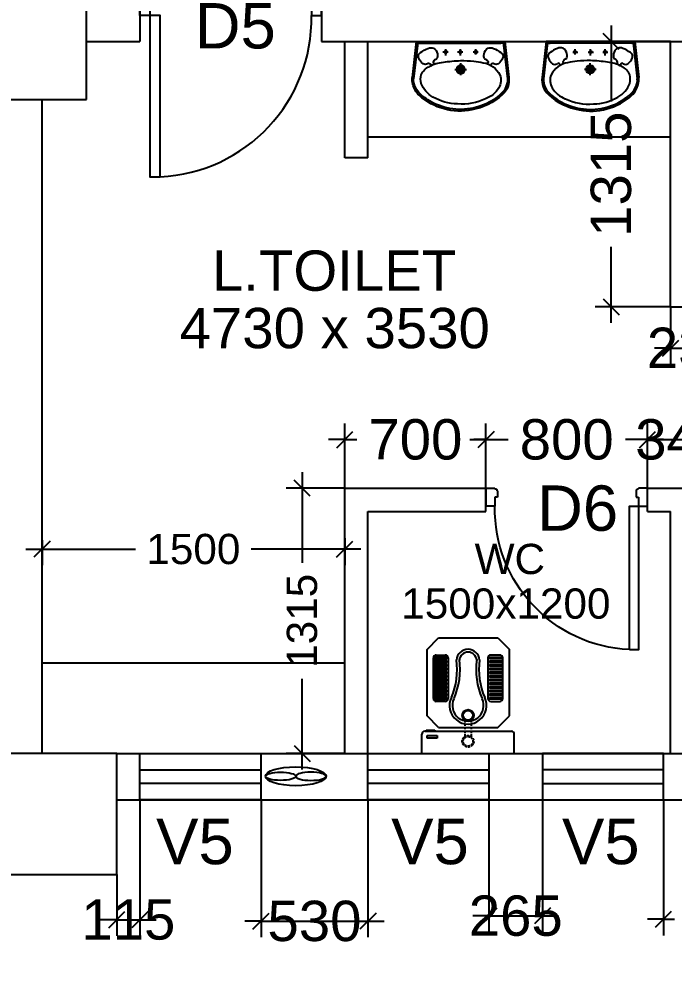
# Model space of a CAD drawing. Extents: x 7897917 to 8423973, y -6487334 to -6173396.
# Drawn here: x 8031789 to 8035036, y -6414220 to -6409542 of the extents above; entities that cross this region are included whole.
import ezdxf
from ezdxf.enums import TextEntityAlignment as Align

# ---------------------------------------------------------------- set-up
doc = ezdxf.new("R2010")
doc.units = 0
doc.header["$LTSCALE"] = 600
doc.header["$MEASUREMENT"] = 0
doc.header["$PDMODE"] = 35
doc.linetypes.add('HIDDEN', pattern=[0.375, 0.25, -0.125])
doc.layers.get('0').update_dxf_attribs({"linetype": 'CONTINUOUS'})
doc.layers.get('Defpoints').update_dxf_attribs({"linetype": 'CONTINUOUS'})
for name, color, linetype in [('DIM-TEXT', 8, 'CONTINUOUS'), ('DOOR', 32, 'CONTINUOUS'), ('Exaust', 8, 'CONTINUOUS'), ('joinery', 7, 'CONTINUOUS'), ('LA-column', 3, 'CONTINUOUS'), ('Room Dim', 1, 'CONTINUOUS'), ('T Wall', 8, 'CONTINUOUS'), ('TEXT', 6, 'CONTINUOUS'), ('Toi-Euip', 8, 'CONTINUOUS'), ('toi-fix', 46, 'CONTINUOUS'), ('Walls', 7, 'CONTINUOUS'), ('WIN', 151, 'CONTINUOUS'), ('Working Dim', 5, 'CONTINUOUS')]:
    doc.layers.add(name, color=color, linetype=linetype)
doc.styles.add('ari', font='arial.ttf')
doc.styles.add('ARIAL', font='arial.ttf')
doc.styles.add('RT', font='romant.shx')
doc.dimstyles.new('int. dim', dxfattribs={"dimtxt": 450, "dimasz": 80, "dimexe": 80, "dimexo": 0, "dimgap": 70, "dimtad": 0, "dimdec": 0, "dimzin": 12, "dimdsep": 46, "dimtxsty": 'ari', "dimblk": 'OBLIQUE', "dimcen": 2, "dimdle": 80, "dimclrd": 256, "dimclre": 256, "dimclrt": 6, "dimadec": 0, "dimazin": 0, "dimtfac": 1, "dimtdec": 0, "dimtix": 1, "dimtmove": 2, "dimatfit": 3, "dimfxl": 1, "dimtolj": 1, "dimtzin": 0, "dimlwd": -1, "dimlwe": -1, "dimarcsym": 0})
doc.dimstyles.new('TEXT', dxfattribs={"dimscale": 0, "dimtxt": 600, "dimasz": 300, "dimexe": 300, "dimexo": 30, "dimgap": 50, "dimtad": 0, "dimdec": 0, "dimzin": 0, "dimdsep": 46, "dimtxsty": 'RT', "dimblk": 'OBLIQUE', "dimcen": 0.09, "dimdle": 300, "dimclrd": 256, "dimclre": 256, "dimclrt": 170, "dimadec": 0, "dimazin": 0, "dimtfac": 1, "dimtdec": 0, "dimtofl": 0, "dimtmove": 2, "dimatfit": 3, "dimfxl": 1, "dimfrac": 2, "dimtolj": 1, "dimtzin": 0, "dimlwd": -1, "dimlwe": -1, "dimarcsym": 0})

# ---------------------------------------------------------------- blocks, each defined once
blk = doc.blocks.new('A$C153C7E87')
at = {"layer": 'Exaust', "color": 10, "extrusion": (0, 0, -1)}
for centre, major_axis, ratio in [((0, 0), (150.2, 0.1), 0.312125), ((-75.1, 0), (75.1, 0), 0.271389)]:
    blk.add_ellipse(centre, major_axis=major_axis, ratio=ratio, start_param=3.141593, end_param=9.424778, dxfattribs=at)
at = {"layer": 'Exaust', "color": 10}
blk.add_ellipse((75.1, 0), major_axis=(75.1, 0), ratio=0.271389, dxfattribs=at)
blk = doc.blocks.new('_Oblique')
at = {"color": 0, "linetype": 'ByBlock', "lineweight": -2}
blk.add_line((-0.5, -0.5), (0.5, 0.5), dxfattribs=at)
blk = doc.blocks.new('*D875')
at = {"layer": 'Defpoints', "color": 0, "linetype": 'Continuous', "transparency": 16777216}
for p in [(8038814.1, -6413784.8, -10.3), (7997753.9, -6413864.7, 1), (8038814.1, -6415234.2)]:
    blk.add_point(p, dxfattribs=at)
at = {"layer": 'DIM-TEXT', "transparency": 16777216}
for p, q in [((8038814.1, -6413784.8), (8038814.1, -6415534.2)), ((7997753.9, -6413864.7), (7997753.9, -6415534.2)), ((7997453.9, -6415234.2), (8012003.1, -6415234.2)), ((8039114.1, -6415234.2), (8024564.9, -6415234.2))]:
    blk.add_line(p, q, dxfattribs=at)
at = {"layer": 'DIM-TEXT', "linetype": 'Continuous', "transparency": 16777216, "xscale": 300, "yscale": 300, "zscale": 300, "rotation": 180}
blk.add_blockref('_Oblique', (7997753.9, -6415234.2), dxfattribs=at)
at = {"layer": 'DIM-TEXT', "linetype": 'Continuous', "transparency": 16777216, "xscale": 300, "yscale": 300, "zscale": 300}
blk.add_blockref('_Oblique', (8038814.1, -6415234.2), dxfattribs=at)
at = {"layer": 'DIM-TEXT', "color": 170, "linetype": 'Continuous', "transparency": 16777216, "insert": (8018284, -6415234.2), "char_height": 750, "attachment_point": 5, "style": 'ari'}
blk.add_mtext('\\A1;{\\H1.067x;DEPT. OF ANESTHESIA}', dxfattribs=at)
blk = doc.blocks.new('*D1040')
at = {"layer": 'Defpoints', "color": 0, "transparency": 16777216}
for p in [(8032388.9, -6413414.7), (8032273.9, -6413784.8, 8.6), (8032388.9, -6414009.3)]:
    blk.add_point(p, dxfattribs=at)
at = {"layer": 'Working Dim', "transparency": 16777216}
for p, q in [((8032388.9, -6413414.7), (8032388.9, -6414089.3)), ((8032273.9, -6413784.8), (8032273.9, -6414089.3)), ((8032273.9, -6414009.3), (8032193.9, -6414009.3)), ((8032273.9, -6414009.3), (8032388.9, -6414009.3)), ((8032388.9, -6414009.3), (8032468.9, -6414009.3))]:
    blk.add_line(p, q, dxfattribs=at)
at = {"layer": 'Working Dim', "transparency": 16777216, "xscale": 80, "yscale": 80, "zscale": 80}
blk.add_blockref('_Oblique', (8032273.9, -6414009.3), dxfattribs=at)
at = {"layer": 'Working Dim', "transparency": 16777216, "xscale": 80, "yscale": 80, "zscale": 80, "rotation": 180}
blk.add_blockref('_Oblique', (8032388.9, -6414009.3), dxfattribs=at)
at = {"layer": 'Working Dim', "color": 6, "transparency": 16777216, "insert": (8032331.4, -6414009.3), "char_height": 200, "attachment_point": 5, "style": 'ari'}
blk.add_mtext('\\A1;115', dxfattribs=at)
blk = doc.blocks.new('*D1042')
at = {"layer": 'Defpoints', "color": 0, "transparency": 16777216}
for p in [(8032988.9, -6413414.7), (8033518.9, -6413414.7), (8033518.9, -6414016.6)]:
    blk.add_point(p, dxfattribs=at)
at = {"layer": 'Working Dim', "transparency": 16777216}
for p, q in [((8032988.9, -6413414.7), (8032988.9, -6414096.6)), ((8033518.9, -6413414.7), (8033518.9, -6414096.6)), ((8032988.9, -6414016.6), (8032908.9, -6414016.6)), ((8032988.9, -6414016.6), (8033518.9, -6414016.6)), ((8033518.9, -6414016.6), (8033598.9, -6414016.6))]:
    blk.add_line(p, q, dxfattribs=at)
at = {"layer": 'Working Dim', "transparency": 16777216, "xscale": 80, "yscale": 80, "zscale": 80}
blk.add_blockref('_Oblique', (8032988.9, -6414016.6), dxfattribs=at)
at = {"layer": 'Working Dim', "transparency": 16777216, "xscale": 80, "yscale": 80, "zscale": 80, "rotation": 180}
blk.add_blockref('_Oblique', (8033518.9, -6414016.6), dxfattribs=at)
at = {"layer": 'Working Dim', "color": 6, "transparency": 16777216, "insert": (8033253.9, -6414016.6), "char_height": 200, "attachment_point": 5, "style": 'ari'}
blk.add_mtext('\\A1;530', dxfattribs=at)
blk = doc.blocks.new('*D1043')
at = {"layer": 'Defpoints', "color": 0, "transparency": 16777216}
for p in [(8034118.9, -6413414.7), (8034384, -6413414.7), (8034384, -6413990.5)]:
    blk.add_point(p, dxfattribs=at)
at = {"layer": 'Working Dim', "transparency": 16777216}
for p, q in [((8034118.9, -6413414.7), (8034118.9, -6414070.5)), ((8034384, -6413414.7), (8034384, -6414070.5)), ((8034118.9, -6413990.5), (8034038.9, -6413990.5)), ((8034118.9, -6413990.5), (8034384, -6413990.5)), ((8034384, -6413990.5), (8034464, -6413990.5))]:
    blk.add_line(p, q, dxfattribs=at)
at = {"layer": 'Working Dim', "transparency": 16777216, "xscale": 80, "yscale": 80, "zscale": 80}
blk.add_blockref('_Oblique', (8034118.9, -6413990.5), dxfattribs=at)
at = {"layer": 'Working Dim', "transparency": 16777216, "xscale": 80, "yscale": 80, "zscale": 80, "rotation": 180}
blk.add_blockref('_Oblique', (8034384, -6413990.5), dxfattribs=at)
at = {"layer": 'Working Dim', "color": 6, "transparency": 16777216, "insert": (8034251.4, -6413990.5), "char_height": 200, "attachment_point": 5, "style": 'ari'}
blk.add_mtext('\\A1;265', dxfattribs=at)
blk = doc.blocks.new('*D1044')
at = {"layer": 'Defpoints', "color": 0, "transparency": 16777216}
for p in [(8034984, -6413414.7), (8035673.6, -6413414.7), (8035673.6, -6414006.8)]:
    blk.add_point(p, dxfattribs=at)
at = {"layer": 'Working Dim', "transparency": 16777216}
for p, q in [((8034984, -6413414.7), (8034984, -6414086.8)), ((8035673.6, -6413414.7), (8035673.6, -6414086.8)), ((8034984, -6414006.8), (8034904, -6414006.8)), ((8034984, -6414006.8), (8035037.7, -6414006.8)), ((8035673.6, -6414006.8), (8035620, -6414006.8)), ((8035673.6, -6414006.8), (8035753.6, -6414006.8))]:
    blk.add_line(p, q, dxfattribs=at)
at = {"layer": 'Working Dim', "transparency": 16777216, "xscale": 80, "yscale": 80, "zscale": 80}
blk.add_blockref('_Oblique', (8034984, -6414006.8), dxfattribs=at)
at = {"layer": 'Working Dim', "transparency": 16777216, "xscale": 80, "yscale": 80, "zscale": 80, "rotation": 180}
blk.add_blockref('_Oblique', (8035673.6, -6414006.8), dxfattribs=at)
at = {"layer": 'Working Dim', "color": 6, "transparency": 16777216, "insert": (8035328.8, -6414006.8), "char_height": 200, "attachment_point": 5, "style": 'ari'}
blk.add_mtext('\\A1;690', dxfattribs=at)
blk = doc.blocks.new('Z$W@#1841')
at = {"layer": 'DOOR'}
for p, q in [((-267.6, -167.4), (-317.3, -167.4)), ((-317.3, -167.4), (-317.3, -267.4)), ((-267.6, -217.9), (-267.6, -167.4)), ((533, -217.9), (533, -167.4)), ((533, -167.4), (582.7, -167.4)), ((582.7, -167.4), (582.7, -267.4)), ((-254.1, -217.9), (-267.6, -217.9)), ((-254.1, -253.9), (-254.1, -217.9)), ((519.5, -253.9), (519.5, -217.9)), ((519.5, -217.9), (533, -217.9)), ((-317.3, -267.4), (-267.6, -267.4)), ((-267.6, -267.4), (-267.6, -265.2)), ((-254.1, -253.9), (-256.3, -253.9)), ((519.5, -253.9), (521.7, -253.9)), ((533, -267.4), (533, -265.2)), ((582.7, -267.4), (533, -267.4))]:
    blk.add_line(p, q, dxfattribs=at)
blk.add_lwpolyline([(482.5, 633.2), (482.5, -167.4), (533, -167.4), (533, 633.2)], close=True, dxfattribs=at)
at = {"layer": 'DOOR', "color": 145}
blk.add_arc((518.4, -152.1), 786.1, 92.6177, 181.1129, dxfattribs=at)
at = {"layer": 'DOOR'}
for centre, start, end in [((-267.6, -253.9), 270, 0), ((533, -253.9), 180, 270)]:
    blk.add_arc(centre, 11.2, start, end, dxfattribs=at)
blk = doc.blocks.new('A$C4D064DB7')
at = {"layer": 'Toi-Euip', "color": 8}
for p, q in [((-219.3, -1), (-239.3, 178)), ((-212.3, 5.4), (-232.3, 184.5)), ((0.9, 167), (0.9, 107.5)), ((212.2, 4.9), (232.3, 184.5)), ((219.2, -1), (239.3, 178)), ((-28.5, 137.9), (30, 137.9)), ((-61.3, 51.7), (-86.8, 51.7)), ((-73.1, 68.7), (-73.1, 37.2)), ((11.1, 51.7), (-14.3, 51.7)), ((-0.6, 68.7), (-0.6, 37.2)), ((87.9, 51.7), (62.5, 51.7)), ((76.2, 63.6), (76.2, 37.2)), ((-204.6, 8.3), (200.4, 8.3)), ((-219.3, -1), (219.2, -1))]:
    blk.add_line(p, q, dxfattribs=at)
for centre, radius in [((0.9, 137.9), 20.9), ((0.9, 137.9), 15), ((0.9, 137.9), 10.5), ((-73.1, 51.7), 6.23), ((-0.6, 51.7), 6.23), ((76.2, 51.7), 6.23)]:
    blk.add_circle(centre, radius, dxfattribs=at)
for centre, radius, start, end in [((-15, 63.3), 278.1, 103.6801, 133.1199), ((0.4, 42.8), 293.4, 66.1951, 111.8497), ((-3.7, 79.1), 265.8, 77.1391, 106.8516), ((11, 56.9), 284.8, 46.3845, 81.023), ((-52.1, 129.5), 194.1, 106.9894, 130.6854), ((-12.7, 69.4), 239.9, 90.5187, 121.0564), ((4.5, 21.6), 288.4, 65.4107, 93.8454), ((17.4, 64.4), 266.9, 46.2173, 67.6674), ((74.5, 158), 135.4, 31.8603, 68.3132), ((-135.9, 190.3), 102.7, 132.34, 168.5521), ((-115.7, 175.3), 119.3, 121.8415, 151.2146), ((-79.5, 166.9), 122.1, 117.7975, 160.6946), ((140.9, 188.9), 91.5, 357.2238, 48.0895), ((143.8, 190.8), 96.4, 352.3942, 48.6169), ((-159.3, 187.8), 80.7, 163.2392, 186.9959), ((-156.9, 191.3), 75.7, 146.7911, 185.1402), ((-105.8, 184.4), 91.8, 165.5854, 192.6546), ((131.4, 192.6), 68.8, 336.7779, 32.4081), ((-124.3, 195.5), 77.6, 203.693, 246.3813), ((98.1, 210.4), 106.4, 278.0202, 335.0221), ((-154.2, 64.6), 55.1, 124.9669, 161.6496), ((-174.7, 96.4), 17.3, 50.4642, 129.5358), ((-157.9, 115.7), 8.33, 226.0403, 306.1074), ((-73.6, 263.8), 161.7, 239.5902, 265.9719), ((-156.5, 116.7), 8.45, 294.5104, 30.3287), ((-126.4, 102.5), 8.28, 83.1526, 217.3039), ((-110.1, 109.7), 26, 208.2715, 253.614), ((33.5, 869.5), 776.1, 261.2228, 267.52), ((-3.1, 803.8), 709.6, 270.2431, 275.5482), ((44.3, 384), 287.3, 274.2321, 283.8267), ((112.1, 109.7), 26, 286.386, 331.7285), ((129.6, 102.2), 7.16, 318.2984, 78.6803), ((157.9, 115.9), 7.49, 165.1523, 247.9307), ((159.9, 115.7), 8.33, 233.8926, 313.9597), ((176.7, 96.4), 17.3, 50.4642, 129.5358), ((156.2, 64.6), 55.1, 18.3504, 55.0331), ((-188.7, 72.6), 20.1, 152.4908, 243.191), ((-120.2, 149.2), 122.2, 230.5982, 250.4136), ((-161, 71.5), 47.7, 305.0585, 347.193), ((-144.2, 69.4), 30.9, 343.9654, 29.9209), ((146.2, 69.4), 30.9, 150.0791, 196.0346), ((163, 71.5), 47.7, 192.807, 234.9415), ((122.2, 149.2), 122.2, 289.5864, 309.4018), ((190.7, 72.6), 20.1, 296.809, 27.5092), ((-200, -15.1), 23.9, 101.1451, 143.7785), ((-145.6, 63.1), 33, 241.9192, 291.3561), ((147.6, 63.1), 33, 248.6439, 298.0808), ((199.8, -16.6), 24.9, 38.7487, 88.5796)]:
    blk.add_arc(centre, radius, start, end, dxfattribs=at)
blk = doc.blocks.new('A$C37B60793')
at = {"layer": 'toi-fix', "color": 8}
for p, q in [((0, 303.1), (127, 303.1)), ((0, -306.5), (0, 303.1)), ((146, -287.4), (146, 284.1)), ((171.2, 195), (247.4, 271.2)), ((247.4, 271.2), (685.9, 271.2)), ((762.1, 195), (685.9, 271.2)), ((171.2, -195.4), (171.2, 195)), ((343.3, 148.1), (343.3, 207.9)), ((358.5, 218.7), (358.5, 139.2)), ((369.5, 218.7), (358.5, 218.7)), ((362.3, 226.9), (630.5, 226.9)), ((369.5, 139.2), (369.5, 218.7)), ((382.7, 218.7), (382.7, 139.2)), ((393.7, 218.7), (382.7, 218.7)), ((393.7, 139.2), (393.7, 218.7)), ((406.9, 218.7), (406.9, 139.2)), ((417.9, 218.7), (406.9, 218.7)), ((417.9, 139.2), (417.9, 218.7)), ((431, 218.7), (431, 139.2)), ((442.1, 218.7), (431, 218.7)), ((442.1, 139.2), (442.1, 218.7)), ((455.2, 218.7), (455.2, 139.2)), ((466.3, 218.7), (455.2, 218.7)), ((466.3, 139.2), (466.3, 218.7)), ((479.4, 218.7), (479.4, 139.2)), ((490.5, 218.7), (479.4, 218.7)), ((490.5, 139.2), (490.5, 218.7)), ((503.6, 218.7), (503.6, 139.2)), ((514.6, 218.7), (503.6, 218.7)), ((514.6, 139.2), (514.6, 218.7)), ((527.8, 218.7), (527.8, 139.2)), ((538.8, 218.7), (527.8, 218.7)), ((538.8, 139.2), (538.8, 218.7)), ((552, 218.7), (552, 139.2)), ((563, 218.7), (552, 218.7)), ((563, 139.2), (563, 218.7)), ((576.2, 218.7), (576.2, 139.2)), ((587.2, 218.7), (576.2, 218.7)), ((587.2, 139.2), (587.2, 218.7)), ((600.4, 218.7), (600.4, 139.2)), ((611.4, 218.7), (600.4, 218.7)), ((611.4, 139.2), (611.4, 218.7)), ((624.5, 218.7), (624.5, 139.2)), ((635.6, 218.7), (624.5, 218.7)), ((635.6, 139.2), (635.6, 218.7)), ((649.5, 207.9), (649.5, 148.1)), ((762.1, -195.4), (762.1, 195)), ((358.5, 139.2), (369.5, 139.2)), ((630.5, 129.1), (362.3, 129.1)), ((382.7, 139.2), (393.7, 139.2)), ((406.9, 139.2), (417.9, 139.2)), ((431, 139.2), (442.1, 139.2)), ((455.2, 139.2), (466.3, 139.2)), ((479.4, 139.2), (490.5, 139.2)), ((503.6, 139.2), (514.6, 139.2)), ((527.8, 139.2), (538.8, 139.2)), ((552, 139.2), (563, 139.2)), ((576.2, 139.2), (587.2, 139.2)), ((600.4, 139.2), (611.4, 139.2)), ((624.5, 139.2), (635.6, 139.2)), ((343.3, -151.5), (343.3, -211.2)), ((358.5, -222), (358.5, -142.6)), ((358.5, -142.6), (369.5, -142.6)), ((630.5, -132.4), (362.3, -132.4)), ((369.5, -142.6), (369.5, -222)), ((382.7, -222), (382.7, -142.6)), ((382.7, -142.6), (393.7, -142.6)), ((393.7, -142.6), (393.7, -222)), ((406.9, -222), (406.9, -142.6)), ((406.9, -142.6), (417.9, -142.6)), ((417.9, -142.6), (417.9, -222)), ((431, -222), (431, -142.6)), ((431, -142.6), (442.1, -142.6)), ((442.1, -142.6), (442.1, -222)), ((455.2, -222), (455.2, -142.6)), ((455.2, -142.6), (466.3, -142.6)), ((466.3, -142.6), (466.3, -222)), ((479.4, -222), (479.4, -142.6)), ((479.4, -142.6), (490.5, -142.6)), ((490.5, -142.6), (490.5, -222)), ((503.6, -222), (503.6, -142.6)), ((503.6, -142.6), (514.6, -142.6)), ((514.6, -142.6), (514.6, -222)), ((527.8, -222), (527.8, -142.6)), ((527.8, -142.6), (538.8, -142.6)), ((538.8, -142.6), (538.8, -222)), ((552, -222), (552, -142.6)), ((552, -142.6), (563, -142.6)), ((563, -142.6), (563, -222)), ((576.2, -222), (576.2, -142.6)), ((576.2, -142.6), (587.2, -142.6)), ((587.2, -142.6), (587.2, -222)), ((600.4, -222), (600.4, -142.6)), ((600.4, -142.6), (611.4, -142.6)), ((611.4, -142.6), (611.4, -222)), ((624.5, -222), (624.5, -142.6)), ((624.5, -142.6), (635.6, -142.6)), ((635.6, -142.6), (635.6, -222)), ((649.5, -211.2), (649.5, -151.5)), ((117.8, -205), (100.3, -205)), ((100.3, -205), (100.3, -270.7)), ((117.8, -270.7), (117.8, -205)), ((153.7, -221.4), (147.5, -221.4)), ((147.5, -221.4), (147.5, -276.8)), ((153.7, -276.8), (153.7, -221.4)), ((171.2, -195.4), (247.4, -271.6)), ((369.5, -222), (358.5, -222)), ((362.3, -230.3), (630.5, -230.3)), ((393.7, -222), (382.7, -222)), ((417.9, -222), (406.9, -222)), ((442.1, -222), (431, -222)), ((466.3, -222), (455.2, -222)), ((490.5, -222), (479.4, -222)), ((514.6, -222), (503.6, -222)), ((538.8, -222), (527.8, -222)), ((563, -222), (552, -222)), ((587.2, -222), (576.2, -222)), ((611.4, -222), (600.4, -222)), ((635.6, -222), (624.5, -222)), ((685.9, -271.6), (762.1, -195.4)), ((0, -306.5), (127, -306.5)), ((100.3, -270.7), (117.8, -270.7)), ((147.5, -276.8), (153.7, -276.8)), ((247.4, -271.6), (685.9, -271.6))]:
    blk.add_line(p, q, dxfattribs=at)
at = {"layer": 'toi-fix', "color": 8, "linetype": 'HIDDEN', "ltscale": 0.1}
for p, q in [((219.3, 19), (111.7, 19)), ((219.3, -22.3), (111.7, -22.3))]:
    blk.add_line(p, q, dxfattribs=at)
at = {"layer": 'toi-fix', "color": 8, "extrusion": (0, 0, -1)}
for centre, major_axis, start_param, end_param in [((127, 284.1), (-13.5, -13.5), 2.356194, 3.926991), ((362.3, 207.9), (13.5, -13.5), 2.356194, 3.926991), ((630.5, 207.9), (-13.5, -13.5), 2.356194, 3.926991), ((316.3, -1.7), (0, -122.2), -0.449608, 3.591264), ((362.3, 148.1), (-13.5, -13.5), -0.785398, 0.785398), ((630.5, 148.1), (-13.5, -13.5), 3.926991, 5.497787), ((316.3, -1.7), (0, -103.2), -0.449671, 3.591202), ((554, 536.4), (-29.4, -484.3), -0.19615, 0.346746), ((554, 536.4), (-11.6, -466), -0.160496, 0.3824), ((611.1, -1.7), (-54, -54), 2.434309, 5.419673), ((251.3, -1.7), (-26.9, -26.9), 0.785398, 7.068583), ((251.3, -1.7), (-22.5, -22.5), 0.785398, 7.068583), ((611.1, -1.7), (40.6, -40.6), 4.005105, 6.990469), ((554, -539.7), (29.4, -484.3), 2.794864, 3.33776), ((554, -539.7), (11.6, -466), 2.7592, 3.302095), ((362.3, -151.5), (13.5, -13.5), 2.356194, 3.926991), ((630.5, -151.5), (13.5, -13.5), 3.926991, 5.497787), ((362.3, -211.2), (-13.5, -13.5), -0.785398, 0.785398), ((630.5, -211.2), (13.5, -13.5), 5.497787, 7.068583), ((127, -287.4), (13.5, -13.5), 5.497787, 7.068583)]:
    blk.add_ellipse(centre, major_axis=major_axis, ratio=1, start_param=start_param, end_param=end_param, dxfattribs=at)
at = {"layer": 'toi-fix', "color": 8, "linetype": 'HIDDEN', "ltscale": 0.1, "extrusion": (0, 0, -1)}
for major_axis, start_param, end_param in [((26.9, -26.9), 2.356194490188911, 8.639379797368496), ((22.5, -22.5), 2.356194490188169, 8.639379797367756)]:
    blk.add_ellipse((79.7, -1.7), major_axis=major_axis, ratio=1, start_param=start_param, end_param=end_param, dxfattribs=at)
blk = doc.blocks.new('*D2434')
at = {"layer": 'Defpoints', "color": 0, "transparency": 16777216}
for p in [(8031903.7, -6412126.4, 5.1), (8033403.7, -6412116.8, -0.7), (8033403.7, -6412171.9)]:
    blk.add_point(p, dxfattribs=at)
at = {"layer": 'Working Dim', "transparency": 16777216}
for p, q in [((8031903.7, -6412126.4), (8031903.7, -6412251.9)), ((8033403.7, -6412116.8), (8033403.7, -6412251.9)), ((8031823.7, -6412171.9), (8032367, -6412171.9)), ((8033483.7, -6412171.9), (8032940.4, -6412171.9))]:
    blk.add_line(p, q, dxfattribs=at)
at = {"layer": 'Working Dim', "transparency": 16777216, "xscale": 80, "yscale": 80, "zscale": 80, "rotation": 180}
blk.add_blockref('_Oblique', (8031903.7, -6412171.9), dxfattribs=at)
at = {"layer": 'Working Dim', "transparency": 16777216, "xscale": 80, "yscale": 80, "zscale": 80}
blk.add_blockref('_Oblique', (8033403.7, -6412171.9), dxfattribs=at)
at = {"layer": 'Working Dim', "color": 6, "transparency": 16777216, "insert": (8032653.7, -6412171.9), "char_height": 150, "attachment_point": 5, "style": 'ari'}
blk.add_mtext('\\A1;1500', dxfattribs=at)
blk = doc.blocks.new('*D2436')
at = {"layer": 'Defpoints', "color": 0, "transparency": 16777216}
for p in [(8034104, -6411628.5), (8033404, -6411869.7), (8034104, -6411869.7)]:
    blk.add_point(p, dxfattribs=at)
at = {"layer": 'Working Dim', "transparency": 16777216}
for p, q in [((8033404, -6411869.7), (8033404, -6411548.5)), ((8034104, -6411869.7), (8034104, -6411548.5)), ((8033404, -6411628.5), (8033324, -6411628.5)), ((8033404, -6411628.5), (8033464.2, -6411628.5)), ((8034104, -6411628.5), (8034043.8, -6411628.5)), ((8034104, -6411628.5), (8034184, -6411628.5))]:
    blk.add_line(p, q, dxfattribs=at)
at = {"layer": 'Working Dim', "transparency": 16777216, "xscale": 80, "yscale": 80, "zscale": 80}
blk.add_blockref('_Oblique', (8033404, -6411628.5), dxfattribs=at)
at = {"layer": 'Working Dim', "transparency": 16777216, "xscale": 80, "yscale": 80, "zscale": 80, "rotation": 180}
blk.add_blockref('_Oblique', (8034104, -6411628.5), dxfattribs=at)
at = {"layer": 'Working Dim', "color": 6, "transparency": 16777216, "insert": (8033754, -6411628.5), "char_height": 200, "attachment_point": 5, "style": 'ari'}
blk.add_mtext('\\A1;700', dxfattribs=at)
blk = doc.blocks.new('*D2437')
at = {"layer": 'Defpoints', "color": 0, "transparency": 16777216}
for p in [(8034904, -6411628.5), (8034104, -6411869.7), (8034904, -6411869.7)]:
    blk.add_point(p, dxfattribs=at)
at = {"layer": 'Working Dim', "transparency": 16777216}
for p, q in [((8034104, -6411869.7), (8034104, -6411548.5)), ((8034904, -6411869.7), (8034904, -6411548.5)), ((8034024, -6411628.5), (8034213.3, -6411628.5)), ((8034984, -6411628.5), (8034794.7, -6411628.5))]:
    blk.add_line(p, q, dxfattribs=at)
at = {"layer": 'Working Dim', "transparency": 16777216, "xscale": 80, "yscale": 80, "zscale": 80, "rotation": 180}
blk.add_blockref('_Oblique', (8034104, -6411628.5), dxfattribs=at)
at = {"layer": 'Working Dim', "transparency": 16777216, "xscale": 80, "yscale": 80, "zscale": 80}
blk.add_blockref('_Oblique', (8034904, -6411628.5), dxfattribs=at)
at = {"layer": 'Working Dim', "color": 6, "transparency": 16777216, "insert": (8034504, -6411628.5), "char_height": 200, "attachment_point": 5, "style": 'ari'}
blk.add_mtext('\\A1;800', dxfattribs=at)
blk = doc.blocks.new('*D2438')
at = {"layer": 'Defpoints', "color": 0, "transparency": 16777216}
for p in [(8035249, -6411628.5), (8034904, -6411869.7), (8035249, -6411869.7)]:
    blk.add_point(p, dxfattribs=at)
at = {"layer": 'Working Dim', "transparency": 16777216}
for p, q in [((8034904, -6411869.7), (8034904, -6411548.5)), ((8035249, -6411869.7), (8035249, -6411548.5)), ((8034904, -6411628.5), (8034824, -6411628.5)), ((8034904, -6411628.5), (8035249, -6411628.5)), ((8035249, -6411628.5), (8035329, -6411628.5))]:
    blk.add_line(p, q, dxfattribs=at)
at = {"layer": 'Working Dim', "transparency": 16777216, "xscale": 80, "yscale": 80, "zscale": 80}
blk.add_blockref('_Oblique', (8034904, -6411628.5), dxfattribs=at)
at = {"layer": 'Working Dim', "transparency": 16777216, "xscale": 80, "yscale": 80, "zscale": 80, "rotation": 180}
blk.add_blockref('_Oblique', (8035249, -6411628.5), dxfattribs=at)
at = {"layer": 'Working Dim', "color": 6, "transparency": 16777216, "insert": (8035076.5, -6411628.5), "char_height": 200, "attachment_point": 5, "style": 'ari'}
blk.add_mtext('\\A1;345', dxfattribs=at)
blk = doc.blocks.new('*D2440')
at = {"layer": 'Defpoints', "color": 0, "transparency": 16777216}
for p in [(8035019, -6410969.7), (8035249, -6410969.7), (8035249, -6411174.6)]:
    blk.add_point(p, dxfattribs=at)
at = {"layer": 'Working Dim', "transparency": 16777216}
for p, q in [((8035019, -6410969.7), (8035019, -6411254.6)), ((8035249, -6410969.7), (8035249, -6411254.6)), ((8035019, -6411174.6), (8034939, -6411174.6)), ((8035019, -6411174.6), (8035249, -6411174.6)), ((8035249, -6411174.6), (8035329, -6411174.6))]:
    blk.add_line(p, q, dxfattribs=at)
at = {"layer": 'Working Dim', "transparency": 16777216, "xscale": 80, "yscale": 80, "zscale": 80}
blk.add_blockref('_Oblique', (8035019, -6411174.6), dxfattribs=at)
at = {"layer": 'Working Dim', "transparency": 16777216, "xscale": 80, "yscale": 80, "zscale": 80, "rotation": 180}
blk.add_blockref('_Oblique', (8035249, -6411174.6), dxfattribs=at)
at = {"layer": 'Working Dim', "color": 6, "transparency": 16777216, "insert": (8035134, -6411174.6), "char_height": 200, "attachment_point": 5, "style": 'ari'}
blk.add_mtext('\\A1;230', dxfattribs=at)
blk = doc.blocks.new('*D2450')
at = {"layer": 'Defpoints', "color": 0, "transparency": 16777216}
for p in [(8033192.8, -6411869.7), (8033404, -6411869.7), (8033404, -6413184.7)]:
    blk.add_point(p, dxfattribs=at)
at = {"layer": 'Working Dim', "transparency": 16777216}
for p, q in [((8033192.8, -6411789.7), (8033192.8, -6412239.8)), ((8033404, -6411869.7), (8033112.8, -6411869.7)), ((8033192.8, -6413264.7), (8033192.8, -6412814.7)), ((8033404, -6413184.7), (8033112.8, -6413184.7))]:
    blk.add_line(p, q, dxfattribs=at)
at = {"layer": 'Working Dim', "transparency": 16777216, "xscale": 80, "yscale": 80, "zscale": 80}
for p, rotation in [((8033192.8, -6411869.7), 90), ((8033192.8, -6413184.7), 270)]:
    blk.add_blockref('_Oblique', p, dxfattribs=dict(at, rotation=rotation))
at = {"layer": 'Working Dim', "color": 6, "transparency": 16777216, "insert": (8033192.8, -6412527.2), "char_height": 150, "attachment_point": 5, "rotation": 90, "style": 'ari'}
blk.add_mtext('\\A1;1315', dxfattribs=at)
blk = doc.blocks.new('*D2455')
at = {"layer": 'Defpoints', "color": 0, "transparency": 16777216}
for p in [(8035019, -6409654.7, 3.4), (8034724.3, -6410969.7), (8035019, -6410969.7, 3.4)]:
    blk.add_point(p, dxfattribs=at)
at = {"layer": 'Working Dim', "transparency": 16777216}
for p, q in [((8034724.3, -6409574.7), (8034724.3, -6409952.3)), ((8035019, -6409654.7), (8034644.3, -6409654.7)), ((8034724.3, -6411049.7), (8034724.3, -6410672.2)), ((8035019, -6410969.7), (8034644.3, -6410969.7))]:
    blk.add_line(p, q, dxfattribs=at)
at = {"layer": 'Working Dim', "transparency": 16777216, "xscale": 80, "yscale": 80, "zscale": 80}
for p, rotation in [((8034724.3, -6409654.7), 90), ((8034724.3, -6410969.7), 270)]:
    blk.add_blockref('_Oblique', p, dxfattribs=dict(at, rotation=rotation))
at = {"layer": 'Working Dim', "color": 6, "transparency": 16777216, "insert": (8034724.3, -6410312.2), "char_height": 200, "attachment_point": 5, "rotation": 90, "style": 'ari'}
blk.add_mtext('\\A1;1315', dxfattribs=at)

msp = doc.modelspace()

# ---------------------------------------------------------------- linework, layer by layer
at = {"layer": 'LA-column', "color": 2, "elevation": 3.421}
for points in [[(8032123.876, -6409942.275), (8032123.876, -6409342.275), (8031673.876, -6409342.275), (8031673.876, -6409942.275)], [(8032273.876, -6413784.819), (8032273.876, -6413184.819), (8031673.876, -6413184.819), (8031673.876, -6413784.819)]]:
    msp.add_lwpolyline(points, close=True, dxfattribs=at)
at = {"layer": 'T Wall', "color": 6, "linetype": 'Continuous'}
for p, q in [((8033404.01, -6410231.45, 3.421), (8033404.01, -6409654.741, 3.421)), ((8033519.01, -6410231.45, 3.421), (8033519.01, -6409654.741, 3.421)), ((8035019.01, -6410969.741, 3.421), (8035019.01, -6409654.741, 3.421)), ((8033519.01, -6410231.45, 3.421), (8033404.01, -6410231.45, 3.421)), ((8035019.01, -6410969.741, 3.421), (8035249.01, -6410969.741, 3.421)), ((8033404.01, -6411869.741, 3.421), (8034104.01, -6411869.741, 3.421)), ((8033404.01, -6413184.741, 3.421), (8033404.01, -6411869.741, 3.421)), ((8034104.01, -6411984.741, 3.421), (8034104.01, -6411869.741, 3.421)), ((8034904.01, -6411869.741, 3.421), (8035249.01, -6411869.741, 3.421)), ((8034904.01, -6411984.741, 3.421), (8034904.01, -6411869.741, 3.421)), ((8033519.01, -6411984.741, 3.421), (8034104.01, -6411984.741, 3.421)), ((8033519.01, -6413184.741, 3.421), (8033519.01, -6411984.741, 3.421)), ((8034904.01, -6411984.741, 3.421), (8035019.01, -6411984.741, 3.421)), ((8035019.01, -6413184.741, 3.421), (8035019.01, -6411984.741, 3.421))]:
    msp.add_line(p, q, dxfattribs=at)
at = {"layer": 'toi-fix'}
for p, q in [((8033519.01, -6410126.843, 3.421), (8035019.01, -6410126.843, 3.421)), ((8031903.875, -6412734.725, 3.421), (8033404.01, -6412734.725, 3.421))]:
    msp.add_line(p, q, dxfattribs=at)
at = {"layer": 'Walls'}
for p, q in [((8032388.52, -6409424.741, 3.421), (8032388.52, -6409654.741, 3.421)), ((8033288.52, -6409424.741, 3.421), (8033288.52, -6409654.741, 3.421)), ((8032123.876, -6409654.741, 3.421), (8032388.52, -6409654.741, 3.421)), ((8033288.52, -6409654.741, 3.421), (8036634.01, -6409654.741, 3.421)), ((8031903.871, -6413184.738), (8031903.871, -6409942.346)), ((8032274.139, -6413184.748), (8036634.004, -6413184.748)), ((8032274.139, -6413414.748), (8038064.273, -6413414.748))]:
    msp.add_line(p, q, dxfattribs=at)
at = {"layer": 'WIN', "linetype": 'Continuous', "elevation": 3.421}
for points in [[(8032988.875, -6413414.749), (8032388.875, -6413414.749), (8032388.875, -6413184.749), (8032988.875, -6413184.749)], [(8034384.011, -6413414.748), (8034984.011, -6413414.748), (8034984.011, -6413184.748), (8034384.011, -6413184.748)], [(8032988.875, -6413333.408), (8032388.875, -6413333.408), (8032388.875, -6413266.09), (8032988.875, -6413266.09)], [(8034384.011, -6413333.407), (8034984.011, -6413333.407), (8034984.011, -6413266.089), (8034384.011, -6413266.089)]]:
    msp.add_lwpolyline(points, close=True, dxfattribs=at)
at = {"layer": 'WIN', "linetype": 'Continuous'}
for points in [[(8034118.871, -6413414.749), (8033518.871, -6413414.749), (8033518.871, -6413184.749), (8034118.871, -6413184.749)], [(8034118.871, -6413333.408), (8033518.871, -6413333.408), (8033518.871, -6413266.09), (8034118.871, -6413266.09)]]:
    msp.add_lwpolyline(points, close=True, dxfattribs=at)

# ---------------------------------------------------------------- block references
at = {"layer": 'DOOR', "linetype": 'Continuous', "rotation": 180}
msp.add_blockref('Z$W@#1841', (8032971.236, -6409692.149, 3.421), dxfattribs=at)
at = {"layer": 'DOOR', "linetype": 'Continuous', "xscale": -0.8887360580265522, "yscale": 0.8887360580265522, "zscale": 0.8887360580265522, "rotation": 180}
msp.add_blockref('Z$W@#1841', (8034386.13, -6412107.397, 3.421), dxfattribs=at)
at = {"layer": 'Exaust', "linetype": 'Continuous', "xscale": -1, "rotation": 180}
msp.add_blockref('A$C153C7E87', (8033161.012, -6413297.952), dxfattribs=at)
at = {"layer": 'toi-fix', "xscale": -1, "rotation": 180}
msp.add_blockref('A$C4D064DB7', (8033977.71, -6409654.741, 3.421), dxfattribs=at)
at = {"layer": 'toi-fix', "rotation": 180}
msp.add_blockref('A$C4D064DB7', (8034621.738, -6409654.741, 3.421), dxfattribs=at)
at = {"layer": 'toi-fix', "color": 7, "xscale": -0.7511875331401825, "yscale": 0.7511875331401825, "zscale": 0.7511875331401825, "rotation": 270}
msp.add_blockref('A$C37B60793', (8034016.219, -6413184.701, 3.421), dxfattribs=at)

# ---------------------------------------------------------------- texts
at = {"layer": 'joinery', "style": 'ari'}
for s, p in [('D5', (8032660.422, -6409688.888, 12.546)), ('D6', (8034357.147, -6412080.756, 8.56))]:
    msp.add_text(s, height=225, dxfattribs=at).set_placement(p)
for p in [(8032661.459, -6413733.978), (8033826.461, -6413733.978), (8034673.11, -6413733.978)]:
    msp.add_text('V5', height=225, dxfattribs=at).set_placement(p, align=Align.CENTER)
at = {"layer": 'Room Dim', "style": 'ARIAL'}
for s, height, p in [('4730 x 3530', 200, (8033354.275, -6411175.332, 3.421)), ('1500x1200', 150, (8034202.447, -6412516.415, 3.421))]:
    msp.add_text(s, height=height, dxfattribs=at).set_placement(p, align=Align.CENTER)
at = {"layer": 'TEXT', "color": 7, "style": 'ARIAL'}
for s, height, p in [('L.TOILET', 200, (8033351.298, -6410890.603, 3.421)), ('WC', 150, (8034222.202, -6412295.305, 3.421))]:
    msp.add_text(s, height=height, dxfattribs=at).set_placement(p, align=Align.CENTER)

# ---------------------------------------------------------------- dimensions: what is measured, and where the dimension line sits
at = {"layer": 'DIM-TEXT', "linetype": 'Continuous'}
dim = msp.add_linear_dim(base=(8038814.092, -6415234.196, 7.513), p1=(7997753.872, -6413864.735, 8.544), p2=(8038814.092, -6413784.82, -2.749), angle=180, text='{\\H1.067x;DEPT. OF ANESTHESIA}', dimstyle='TEXT', override={"dimscale": 1, "dimtxt": 750, "dimexo": 0, "dimtxsty": 'ari'}, dxfattribs=at)
dim.commit()
dim.dimension.update_dxf_attribs({"geometry": '*D875', "text_midpoint": (8018283.982, -6415234.196, 7.513)})
at = {"layer": 'Working Dim'}
for base, p1, p2, override, picture, middle in [((8034724.334, -6410969.741), (8035019.01, -6409654.741, 3.421), (8035019.01, -6410969.741, 3.421), {"dimtxt": 200, "dimarcsym": 1}, '*D2455', (8034724.334, -6410312.241)), ((8033192.778, -6411869.741, 3.421), (8033404.01, -6413184.741, 3.421), (8033404.01, -6411869.741, 3.421), {"dimtxt": 150}, '*D2450', (8033192.778, -6412527.241, 3.421))]:
    dim = msp.add_linear_dim(base=base, p1=p1, p2=p2, angle=90, dimstyle='int. dim', override=override, dxfattribs=at)
    dim.commit()
    dim.dimension.update_dxf_attribs({"geometry": picture, "text_midpoint": middle})
for base, p1, p2, override, picture, middle in [((8035249.01, -6411174.584, 3.421), (8035019.01, -6410969.741, 3.421), (8035249.01, -6410969.741, 3.421), {"dimtxt": 200, "dimarcsym": 1}, '*D2440', (8035134.01, -6411174.584, 3.421)), ((8034104.01, -6411628.504, 3.421), (8033404.01, -6411869.741, 3.421), (8034104.01, -6411869.741, 3.421), {"dimtxt": 200, "dimarcsym": 1}, '*D2436', (8033754.01, -6411628.504, 3.421)), ((8034904.01, -6411628.504, 3.421), (8034104.01, -6411869.741, 3.421), (8034904.01, -6411869.741, 3.421), {"dimtxt": 200, "dimarcsym": 1}, '*D2437', (8034504.01, -6411628.504, 3.421)), ((8035249.01, -6411628.504, 3.421), (8034904.01, -6411869.741, 3.421), (8035249.01, -6411869.741, 3.421), {"dimtxt": 200, "dimarcsym": 1}, '*D2438', (8035076.51, -6411628.504, 3.421)), ((8033403.699, -6412171.856, 6.269), (8031903.699, -6412126.383, 11.4), (8033403.699, -6412116.81, 5.577), {"dimtxt": 150}, '*D2434', (8032653.699, -6412171.856, 6.269)), ((8032388.875, -6414009.292, 3.421), (8032273.876, -6413784.819, 11.973), (8032388.875, -6413414.748, 3.421), {"dimtxt": 200, "dimarcsym": 1}, '*D1040', (8032331.376, -6414009.292, 3.421)), ((8033518.875, -6414016.623, 3.421), (8032988.875, -6413414.749, 3.421), (8033518.875, -6413414.748, 3.421), {"dimtxt": 200, "dimarcsym": 1}, '*D1042', (8033253.875, -6414016.623, 3.421)), ((8034384.011, -6413990.529, 3.421), (8034118.875, -6413414.749, 3.421), (8034384.011, -6413414.749, 3.421), {"dimtxt": 200, "dimarcsym": 1}, '*D1043', (8034251.443, -6413990.529, 3.421)), ((8035673.622, -6414006.798, 3.421), (8034984.011, -6413414.749, 3.421), (8035673.622, -6413414.749, 3.421), {"dimtxt": 200, "dimarcsym": 1}, '*D1044', (8035328.817, -6414006.798, 3.421))]:
    dim = msp.add_linear_dim(base=base, p1=p1, p2=p2, dimstyle='int. dim', override=override, dxfattribs=at)
    dim.commit()
    dim.dimension.update_dxf_attribs({"geometry": picture, "text_midpoint": middle})

doc.saveas('drawing.dxf')
